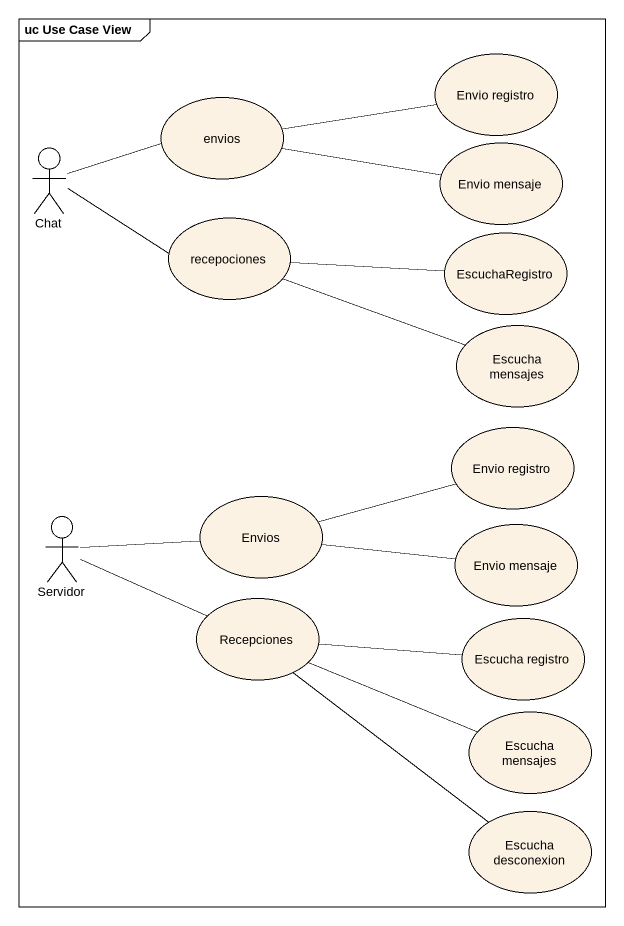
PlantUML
@startuml
mainframe uc Use Case View
usecase "Envio registro" as Envio_registro
usecase envios
actor Chat
usecase "Envio mensaje" as Envio_mensaje
usecase recepociones
usecase EscuchaRegistro
usecase "Escucha mensajes" as Escucha_mensajes
usecase "Envio registro" as Envio_registro_2
actor Servidor
usecase Envios
usecase "Envio mensaje" as Envio_mensaje_2
usecase Recepciones
usecase "Escucha registro" as Escucha_registro
usecase "Escucha mensajes" as Escucha_mensajes_2
usecase "Escucha desconexion" as Escucha_desconexion
envios -right- Envio_registro
envios -right- Envio_mensaje
Chat -right- envios
Chat -right- recepociones
recepociones -right- EscuchaRegistro
recepociones -right- Escucha_mensajes
Servidor -right- Envios
Servidor -right- Recepciones
Envios -right- Envio_registro_2
Envios -right- Envio_mensaje_2
Recepciones -right- Escucha_registro
Recepciones -right- Escucha_mensajes_2
Recepciones -- Escucha_desconexion
@enduml
